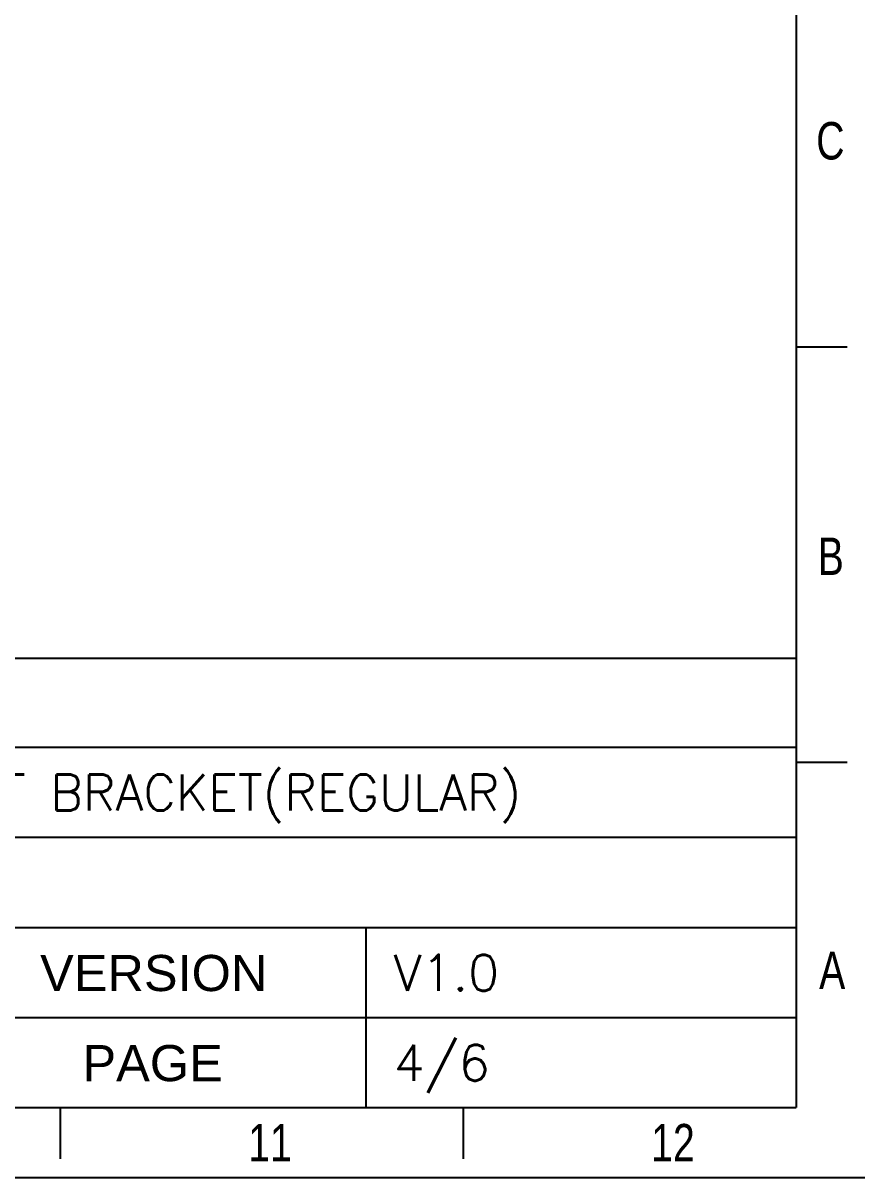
# Model space of a CAD drawing. Header units: millimetres. Extents: x 1409 to 26878, y 589 to 5187.
# Drawn here: x 12922 to 13503, y 589 to 1394 of the extents above; entities that cross this region are included whole.
import ezdxf

# ---------------------------------------------------------------- set-up
doc = ezdxf.new("R2010")
doc.units = ezdxf.units.MM
doc.styles.add('CKSTANDARD', font='arial.ttf')
doc.styles.add('Roamns', font='romans.shx')

# ---------------------------------------------------------------- blocks, each defined once
blk = doc.blocks.new('standard template')
for p, q in [((37811.5, 11245), (37408.8, 11245)), ((23857, 8795.7), (37408.8, 8795.7)), ((23857, 8093.1), (37408.8, 8093.1)), ((37811.5, 7972.7), (37408.8, 7972.7)), ((23857, 7383.4), (37408.8, 7383.4)), ((23857, 6673.6), (37408.8, 6673.6)), ((34020.8, 6673.6), (34020.8, 5254.1)), ((23857, 5963.9), (37408.8, 5963.9)), ((456.3, 5254.1), (37408.8, 5254.1)), ((31619.2, 4851.4), (31619.2, 5254.1)), ((34790.9, 4851.4), (34790.9, 5254.1))]:
    blk.add_line(p, q)
at = {"color": 7}
blk.add_line((28855.9, 8795.7), (31733.6, 8795.7), dxfattribs=at)
blk.add_lwpolyline([(37962.6, 4700.3), (-97.5, 4700.3), (-97.5, 30879.2), (37962.6, 30879.2)], close=True)
blk.add_lwpolyline([(456.3, 6673.6), (456.3, 5963.9), (456.3, 5254.1), (456.3, 30225.9), (37408.8, 30225.9), (37408.8, 5254.1)], dxfattribs=at)
at = {"style": 'CKSTANDARD', "width": 0.75}
for s, height, p in [('C', 294.8, (37566.7, 12723.4)), ('B', 294.8, (37578.3, 9450.1)), ('A', 294.8, (37589.8, 6188.3)), ('11', 294.75, (33095.8, 4830.4)), ('12', 294.75, (36267.5, 4830.4))]:
    blk.add_text(s, height=height, dxfattribs=at).set_placement(p)
at = {"char_height": 284.521, "width": 3912.014, "attachment_point": 1, "style": 'Roamns'}
for s, insert in [('{\\fArial|b0|i0|c0|p34;VERSION}', (31457.3, 6456.7)), ('{\\fArial|b0|i0|c0|p34;PAGE}', (31790.7, 5746.9))]:
    blk.add_mtext(s, dxfattribs=dict(at, insert=insert))
at = {"style": 'Roamns'}
for tag, p in [('PAGE_NAME', (27466, 7593.7)), ('PROJECT_NAME', (27466, 6883.9)), ('DRAWN_NAME', (27466, 6174.1)), ('VERSION', (34241, 6174.1)), ('SELECT_DATA', (27466, 5464.4)), ('PAGE_NUMBER', (34241, 5464.4))]:
    blk.add_attdef(tag, p, '', height=284.5, dxfattribs=at)

msp = doc.modelspace()

# ---------------------------------------------------------------- block references
at = {"lineweight": -3, "transparency": 33554595}
ref = msp.add_blockref('standard template', (10150.0666, 173.2812), dxfattribs=dict(at, xscale=0.0885002660397285, yscale=0.0885002660397285, zscale=0.0885002660397285))
ref.add_attrib('PAGE_NAME', 'Double WALL MOUNT BRACKET(REGULAR)', (12580.8117, 845.322), dxfattribs={"height": 25.180174, "style": 'Roamns'})
ref.add_attrib('VERSION', 'V1.0', (13180.4023, 719.695), dxfattribs={"height": 25.18017, "style": 'Roamns'})
ref.add_attrib('PAGE_NUMBER', '4/6', (13180.4023, 656.8814), dxfattribs={"height": 25.18017, "style": 'Roamns'})

doc.saveas('drawing.dxf')
